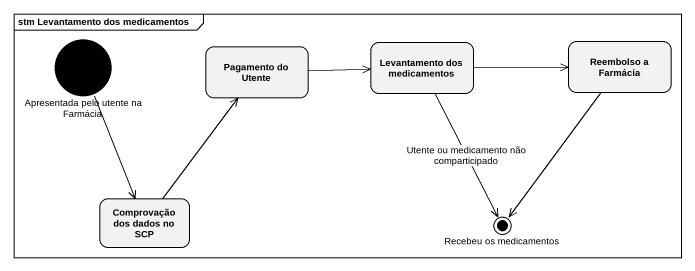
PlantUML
@startuml
mainframe stm Levantamento dos medicamentos
hide empty description
state "Apresentada pelo utente na Farmácia" as Apresentada_pelo_utente_na <<start>>
state "Pagamento do Utente" as Pagamento_do_Utente
state "Levantamento dos medicamentos" as Levantamento_dos
state "Reembolso a Farmácia" as Reembolso_a_Farmácia
state "Comprovação dos dados no SCP" as Comprovação_dos_dados_no_SCP
state "Recebeu os medicamentos" as Recebeu_os_medicamentos <<end>>
Apresentada_pelo_utente_na --> Comprovação_dos_dados_no_SCP
Pagamento_do_Utente -right-> Levantamento_dos
Levantamento_dos -right-> Reembolso_a_Farmácia
Levantamento_dos --> Recebeu_os_medicamentos : Utente ou medicamento não comparticipado
Reembolso_a_Farmácia --> Recebeu_os_medicamentos
Comprovação_dos_dados_no_SCP -up-> Pagamento_do_Utente
@enduml
